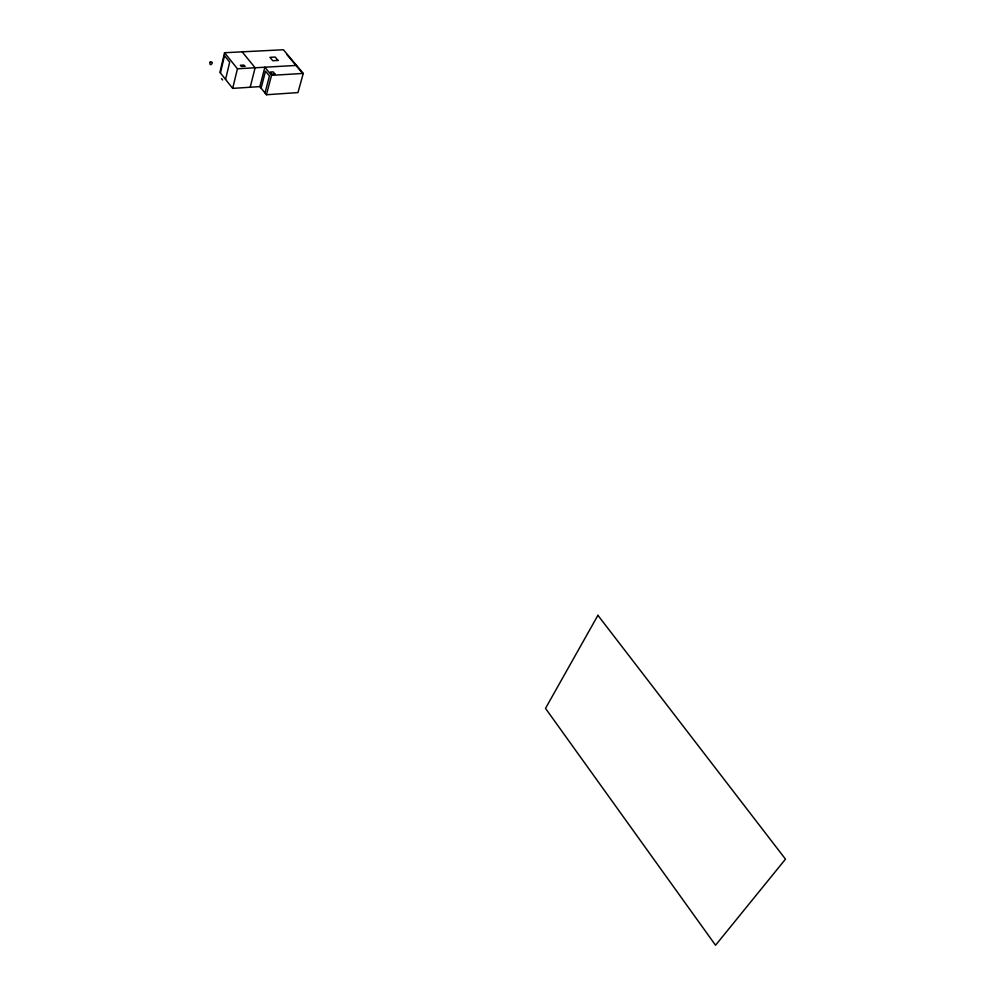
<?xml version="1.0" encoding="UTF-8"?>
<svg xmlns="http://www.w3.org/2000/svg" width="995" height="995" viewBox="0 0 995 995"><rect width="100%" height="100%" fill="white"/><g stroke="black" fill="none" stroke-linecap="round" stroke-linejoin="round"><path stroke-width="1.49" d="M224.547 52.723L219.92 72.287L232.668 88.381L259.869 86.615L266.449 94.749L297.965 92.585L303.264 73.419L283.413 49.75L224.547 52.723L237.457 68.792L232.668 88.381M220.442 72.921L224.509 55.708L229.696 62.175L225.566 79.389M250.205 87.237L255.118 67.772L242.146 51.827M259.869 86.615L264.857 67.212L296.547 65.409M261.113 88.157L265.503 71.155L269.434 75.968L265.006 92.97M266.449 94.749L271.511 75.346L264.857 67.212L237.457 68.792M209.97 62.175C209.037 68.381 215.368 60.956 210.219 61.989M271.511 75.346L303.264 73.419M222.606 79.973L221.499 78.617M286.921 54.625L301.759 72.349M597.908 615.32L545.509 708.378L715.542 945.25L785.49 859.145L597.908 615.32M274.918 73.991L272.108 74.165L270.379 72.038L273.177 71.876L274.918 73.991M244.857 66.292L241.337 66.491L240.367 65.284L243.887 65.085L244.857 66.292M278.015 60.434L272.767 60.72L269.956 57.337L275.205 57.051L278.015 60.434"/></g></svg>
